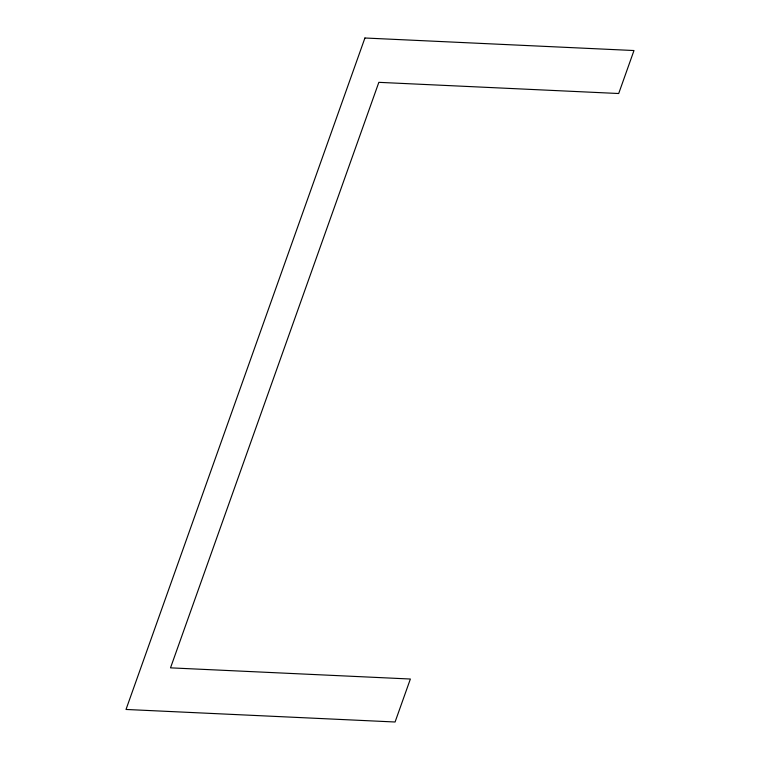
<?xml version="1.0" encoding="UTF-8"?>
<svg xmlns="http://www.w3.org/2000/svg" width="760" height="760" viewBox="0 0 760 760"><rect width="100%" height="100%" fill="white"/><g stroke="black" fill="none" stroke-linecap="round" stroke-linejoin="round"><path stroke-width="1.14" d="M364.923 38L126.017 709.46L395.077 722L410.372 679.022L170.516 667.85L378.841 82.337L618.697 93.518L633.982 50.54L364.923 38"/></g></svg>
